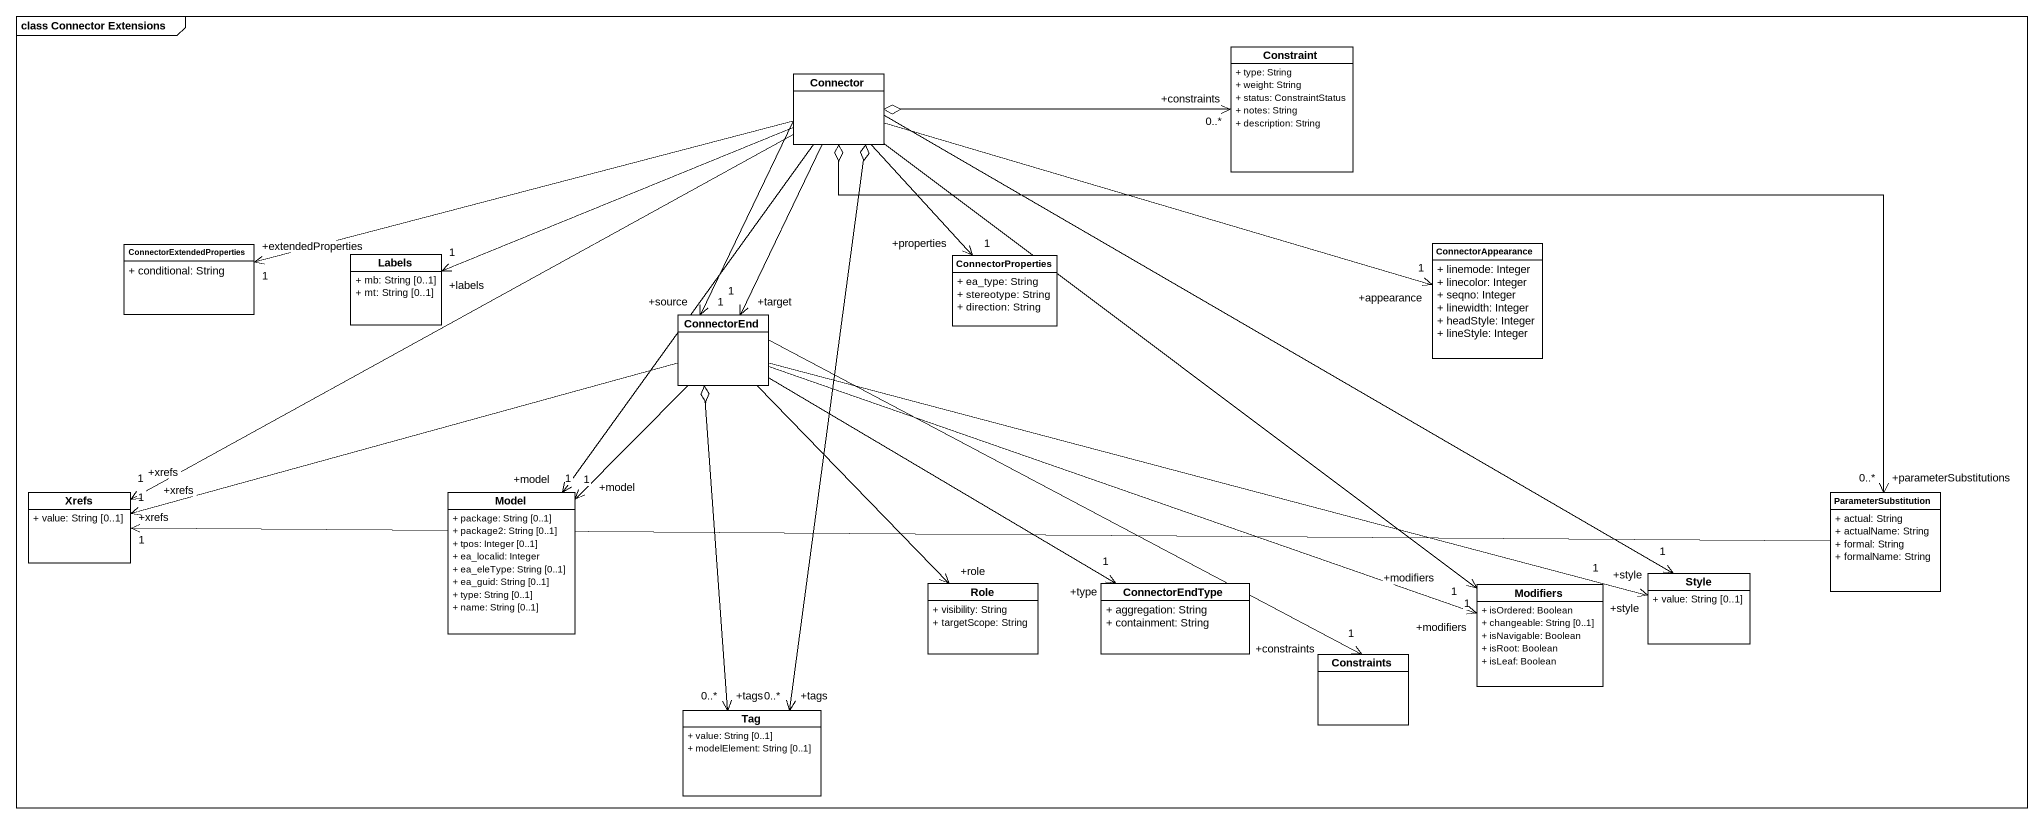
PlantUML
@startuml
mainframe class Connector Extensions
hide circle
hide empty members
skinparam classAttributeIconSize 0
class Connector
class Constraint {
  + type: String
  + weight: String
  + status: ConstraintStatus
  + notes: String
  + description: String
}
class ConnectorExtendedProperties {
  + conditional: String
}
class Labels {
  + mb: String [0..1]
  + mt: String [0..1]
}
class ConnectorProperties {
  + ea_type: String
  + stereotype: String
  + direction: String
}
class ConnectorAppearance {
  + linemode: Integer
  + linecolor: Integer
  + seqno: Integer
  + linewidth: Integer
  + headStyle: Integer
  + lineStyle: Integer
}
class ConnectorEnd
class Xrefs {
  + value: String [0..1]
}
class Model {
  + package: String [0..1]
  + package2: String [0..1]
  + tpos: Integer [0..1]
  + ea_localid: Integer
  + ea_eleType: String [0..1]
  + ea_guid: String [0..1]
  + type: String [0..1]
  + name: String [0..1]
}
class ParameterSubstitution {
  + actual: String
  + actualName: String
  + formal: String
  + formalName: String
}
class Role {
  + visibility: String
  + targetScope: String
}
class ConnectorEndType {
  + aggregation: String
  + containment: String
}
class Modifiers {
  + isOrdered: Boolean
  + changeable: String [0..1]
  + isNavigable: Boolean
  + isRoot: Boolean
  + isLeaf: Boolean
}
class Style {
  + value: String [0..1]
}
class Constraints
class Tag {
  + value: String [0..1]
  + modelElement: String [0..1]
}
Connector -left-> "+extendedProperties\n1" ConnectorExtendedProperties
Connector -left-> "+labels\n1" Labels
Connector --> "+properties\n1" ConnectorProperties
Connector -right-> "+appearance\n1" ConnectorAppearance
Connector --> "+source\n1" ConnectorEnd
Connector --> "+target\n1" ConnectorEnd
Connector -left-> "+xrefs\n1" Xrefs
Connector --> "+model\n1" Model
Connector --> "+modifiers\n1" Modifiers
Connector -right-> "+style\n1" Style
Constraint "+constraints\n0..*" <-left-o Connector
ConnectorEnd -left-> "+xrefs\n1" Xrefs
ConnectorEnd --> "+model\n1" Model
ConnectorEnd --> "+role" Role
ConnectorEnd -right-> "+type\n1" ConnectorEndType
ConnectorEnd -right-> "+modifiers\n1" Modifiers
ConnectorEnd -right-> "+style\n1" Style
ConnectorEnd -right-> "+constraints\n1" Constraints
ParameterSubstitution "+parameterSubstitutions\n0..*" <-left-o Connector
ParameterSubstitution -left-> "+xrefs\n1" Xrefs
Tag "+tags\n0..*" <-up-o Connector
Tag "+tags\n0..*" <-up-o ConnectorEnd
@enduml
